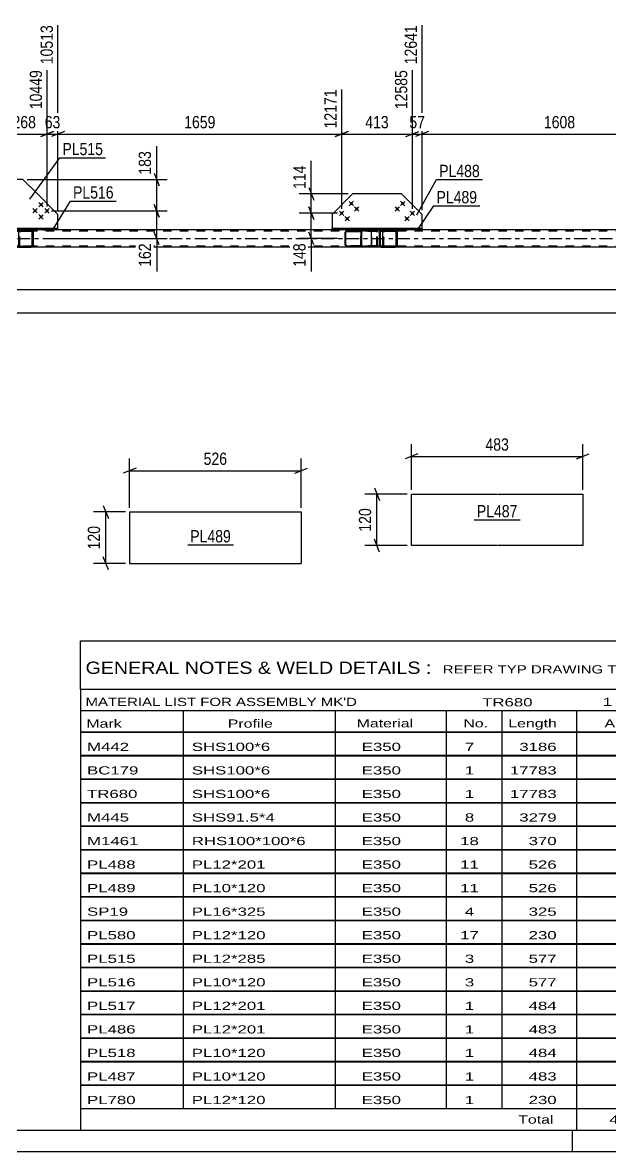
# Model space of a CAD drawing. Header units: millimetres. Extents: x 0 to 841, y 0 to 594.
# Drawn here: x 502.4 to 639.9, y 0 to 263.7 of the extents above; entities that cross this region are included whole.
import ezdxf

# ---------------------------------------------------------------- set-up
doc = ezdxf.new("R2010")
doc.units = ezdxf.units.MM
doc.linetypes.add('DXK_LINE_DOT2', pattern=[3.9198, 1.9599, -1.9599])
doc.linetypes.add('DXK_LINE_DOT3', pattern=[5.9187, 2.979, -0.9799, 0.9799, -0.9799])
doc.styles.add('Arial Narrow', font='ARIALN.TTF', dxfattribs={"height": 0.2})

# ---------------------------------------------------------------- blocks, each defined once
blk = doc.blocks.new('Unknown-570369486-1113')
at = {"color": 5, "linetype": 'Continuous'}
for p, q in [((5, 5), (836, 5)), ((631, 0), (631, 5)), ((0, 0), (841, 0))]:
    blk.add_line(p, q, dxfattribs=at)
blk = doc.blocks.new('Part-570369486-5871 - 5663')
at = {"color": 2, "linetype": 'Continuous'}
for p, q in [((574.79, 215.26), (574.79, 215.66)), ((574.79, 215.66), (595.84, 215.66)), ((574.79, 215.26), (574.79, 215.26)), ((584.26, 215.26), (574.79, 215.26)), ((595.84, 215.26), (589.58, 215.26)), ((595.84, 215.26), (595.84, 215.66)), ((595.84, 215.26), (595.84, 215.26))]:
    blk.add_line(p, q, dxfattribs=at)
at = {"color": 7, "linetype": 'DXK_LINE_DOT2'}
for p, q in [((574.79, 215.66), (574.79, 215.66)), ((574.79, 215.66), (595.84, 215.66)), ((574.79, 215.26), (595.84, 215.26)), ((589.58, 215.26), (584.26, 215.26)), ((595.84, 215.66), (595.84, 215.66))]:
    blk.add_line(p, q, dxfattribs=at)
blk = doc.blocks.new('Part-570369486-5799 - 5663')
at = {"color": 2, "linetype": 'Continuous'}
for p, q in [((579.57, 223.71), (574.79, 218.87)), ((591.06, 223.71), (579.57, 223.71)), ((595.84, 218.87), (591.06, 223.71)), ((574.79, 218.87), (574.79, 215.66)), ((595.84, 215.66), (595.84, 218.87))]:
    blk.add_line(p, q, dxfattribs=at)
at = {"color": 7, "linetype": 'DXK_LINE_DOT2'}
blk.add_line((574.79, 215.66), (595.84, 215.66), dxfattribs=at)
blk = doc.blocks.new('Bolt-570369486-5726 - 5663')
at = {"linetype": 'Continuous'}
for points in [[(591.58, 221.19, -1), (591.08, 221.7, -1)], [(590.3, 219.92, -1), (589.8, 220.43, -1)], [(593.83, 218.91, -1), (593.32, 219.42, -1)], [(592.55, 217.64, -1), (592.04, 218.16, -1)]]:
    blk.add_hatch(color=1, dxfattribs=at).paths.add_polyline_path(points)
at = {"color": 1, "linetype": 'Continuous'}
for p, q in [((590.82, 221.96), (591.84, 220.93)), ((591.84, 221.95), (590.82, 220.94)), ((589.54, 220.69), (590.55, 219.67)), ((590.56, 220.68), (589.54, 219.67)), ((593.07, 219.68), (594.08, 218.65)), ((594.09, 219.67), (593.07, 218.66)), ((592.81, 218.41), (591.78, 217.4)), ((591.79, 218.41), (592.8, 217.39))]:
    blk.add_line(p, q, dxfattribs=at)
blk = doc.blocks.new('Bolt-570369486-5857 - 5663')
at = {"linetype": 'Continuous'}
for points in [[(505.59, 219.5, -1), (505.08, 220.01, -1)], [(507.01, 220.9, -1), (506.51, 221.41, -1)], [(508.42, 219.48, -1), (507.91, 219.99, -1)], [(506.99, 218.07, -1), (506.49, 218.58, -1)]]:
    blk.add_hatch(color=1, dxfattribs=at).paths.add_polyline_path(points)
at = {"color": 1, "linetype": 'Continuous'}
for p, q in [((506.25, 221.67), (507.27, 220.64)), ((507.27, 221.66), (506.25, 220.65)), ((505.85, 220.26), (504.82, 219.25)), ((504.83, 220.26), (505.84, 219.24)), ((508.68, 220.24), (507.65, 219.23)), ((507.66, 220.25), (508.67, 219.22)), ((507.25, 218.83), (506.23, 217.82)), ((506.24, 218.84), (507.25, 217.82))]:
    blk.add_line(p, q, dxfattribs=at)
blk = doc.blocks.new('Part-570369486-5753 - 5663')
at = {"color": 2, "linetype": 'Continuous'}
for p, q in [((487.63, 215.26), (487.63, 215.66)), ((487.63, 215.66), (510.7, 215.66)), ((487.63, 215.26), (487.63, 215.26)), ((499.13, 215.26), (487.63, 215.26)), ((510.7, 215.26), (504.44, 215.26)), ((510.7, 215.26), (510.7, 215.66)), ((510.7, 215.26), (510.7, 215.26))]:
    blk.add_line(p, q, dxfattribs=at)
at = {"color": 7, "linetype": 'DXK_LINE_DOT2'}
for p, q in [((487.63, 215.66), (487.63, 215.66)), ((487.63, 215.66), (510.7, 215.66)), ((487.63, 215.26), (510.7, 215.26)), ((504.44, 215.26), (499.13, 215.26)), ((510.7, 215.66), (510.7, 215.66))]:
    blk.add_line(p, q, dxfattribs=at)
blk = doc.blocks.new('Part-570369486-5794 - 5663')
at = {"color": 2, "linetype": 'Continuous'}
for p, q in [((495.66, 227.06), (492.41, 225.71)), ((502.46, 227.06), (495.66, 227.06)), ((505.93, 223.71), (502.46, 227.06)), ((492.41, 225.71), (487.63, 220.86)), ((510.7, 218.87), (505.93, 223.71)), ((487.63, 220.86), (487.63, 215.66)), ((510.7, 215.66), (510.7, 218.87))]:
    blk.add_line(p, q, dxfattribs=at)
at = {"color": 7, "linetype": 'DXK_LINE_DOT2'}
blk.add_line((487.63, 215.66), (510.7, 215.66), dxfattribs=at)
blk = doc.blocks.new('Bolt-570369486-5811 - 5663')
at = {"linetype": 'Continuous'}
for points in [[(579.55, 221.7, -1), (579.05, 221.19, -1)], [(577.3, 219.42, -1), (576.8, 218.91, -1)], [(580.83, 220.43, -1), (580.33, 219.92, -1)], [(578.59, 218.16, -1), (578.08, 217.64, -1)]]:
    blk.add_hatch(color=1, dxfattribs=at).paths.add_polyline_path(points)
at = {"color": 1, "linetype": 'Continuous'}
for p, q in [((578.79, 220.93), (579.81, 221.96)), ((578.79, 221.95), (579.81, 220.94)), ((576.54, 219.67), (577.56, 218.66)), ((576.55, 218.65), (577.56, 219.68)), ((580.07, 219.67), (581.09, 220.69)), ((580.07, 220.68), (581.09, 219.67)), ((577.82, 218.41), (578.85, 217.4)), ((577.83, 217.39), (578.84, 218.41))]:
    blk.add_line(p, q, dxfattribs=at)
blk = doc.blocks.new('Part-570369486-5883 - 5663')
at = {"linetype": 'Continuous'}
h = blk.add_hatch(dxfattribs=at)
h.set_pattern_fill('', scale=0.7, style=0, pattern_type=0)
h.set_pattern_definition([(45, (504.9083, 214.9652), (-1.57154, 1.57154), [])])
h.paths.add_polyline_path([(504.95, 214.78), (504.91, 214.97), (504.8, 215.12), (504.64, 215.22), (504.44, 215.26), (501.26, 215.26), (501.07, 215.22), (500.9, 215.12), (500.8, 214.97), (500.76, 214.78), (500.76, 211.74), (500.8, 211.56), (500.9, 211.4), (501.07, 211.3), (501.26, 211.26), (504.44, 211.26), (504.64, 211.3), (504.8, 211.4), (504.91, 211.56), (504.95, 211.74)])
h.paths.add_polyline_path([(504.68, 211.65), (504.62, 211.57), (504.54, 211.52), (504.44, 211.5), (501.26, 211.5), (501.16, 211.52), (501.08, 211.57), (501.03, 211.65), (501.01, 211.74), (501.01, 214.78), (501.03, 214.87), (501.08, 214.95), (501.16, 215), (501.26, 215.02), (504.44, 215.02), (504.54, 215), (504.62, 214.95), (504.68, 214.87), (504.7, 214.78), (504.7, 211.74)])
at = {"color": 2, "linetype": 'Continuous'}
for p, q in [((498.86, 214.78), (498.88, 214.97)), ((498.86, 211.74), (498.86, 214.78)), ((498.88, 214.97), (498.94, 215.12)), ((498.94, 215.12), (499.02, 215.22)), ((499.02, 215.22), (499.13, 215.26)), ((501.26, 215.26), (499.13, 215.26)), ((500.8, 214.97), (500.76, 214.78)), ((500.76, 211.74), (500.76, 214.78)), ((501.01, 214.78), (501.03, 214.87)), ((501.01, 211.74), (501.01, 214.78)), ((501.03, 214.87), (501.08, 214.95)), ((501.26, 215.26), (501.07, 215.22)), ((501.08, 214.95), (501.16, 215)), ((501.16, 215), (501.26, 215.02)), ((501.26, 215.26), (504.44, 215.26)), ((501.26, 215.02), (504.44, 215.02)), ((501.4, 215), (501.3, 215.02)), ((501.48, 214.95), (501.4, 215)), ((501.54, 214.87), (501.48, 214.95)), ((501.55, 214.78), (501.54, 214.87)), ((501.55, 211.74), (501.55, 214.78)), ((504.64, 215.22), (504.44, 215.26)), ((504.44, 215.02), (504.54, 215)), ((504.54, 215), (504.62, 214.95)), ((504.62, 214.95), (504.68, 214.87)), ((504.68, 214.87), (504.7, 214.78)), ((504.7, 211.74), (504.7, 214.78)), ((504.95, 214.78), (504.91, 214.97)), ((504.95, 211.74), (504.95, 214.78)), ((498.88, 211.56), (498.86, 211.74)), ((498.94, 211.4), (498.88, 211.56)), ((499.02, 211.3), (498.94, 211.4)), ((499.13, 211.26), (499.02, 211.3)), ((501.26, 211.26), (499.13, 211.26)), ((500.76, 211.74), (500.8, 211.56)), ((501.03, 211.65), (501.01, 211.74)), ((501.08, 211.57), (501.03, 211.65)), ((501.07, 211.3), (501.26, 211.26)), ((501.16, 211.52), (501.08, 211.57)), ((501.26, 211.5), (501.16, 211.52)), ((501.26, 211.5), (504.44, 211.5)), ((501.26, 211.26), (504.44, 211.26)), ((501.3, 211.5), (501.4, 211.52)), ((501.4, 211.52), (501.48, 211.57)), ((501.48, 211.57), (501.54, 211.65)), ((501.54, 211.65), (501.55, 211.74)), ((504.54, 211.52), (504.44, 211.5)), ((504.44, 211.26), (504.64, 211.3)), ((504.62, 211.57), (504.54, 211.52)), ((504.68, 211.65), (504.62, 211.57)), ((504.7, 211.74), (504.68, 211.65)), ((504.91, 211.56), (504.95, 211.74))]:
    blk.add_line(p, q, dxfattribs=at)
at = {"color": 7, "linetype": 'DXK_LINE_DOT2'}
for p, q in [((499, 214.87), (498.99, 214.78)), ((498.99, 211.74), (498.99, 214.78)), ((499.03, 214.95), (499, 214.87)), ((499.08, 215), (499.03, 214.95)), ((499.13, 215.02), (499.08, 215)), ((504.44, 215.02), (499.13, 215.02)), ((500.31, 215.02), (500.31, 215.26)), ((504.44, 215.26), (501.26, 215.26)), ((501.3, 215.26), (501.5, 215.22)), ((501.77, 214.97), (501.81, 214.78)), ((501.81, 211.74), (501.81, 214.78)), ((498.99, 211.74), (499, 211.65)), ((499, 211.65), (499.03, 211.57)), ((499.03, 211.57), (499.08, 211.52)), ((499.08, 211.52), (499.13, 211.5)), ((504.44, 211.5), (499.13, 211.5)), ((500.31, 211.26), (500.31, 211.5)), ((504.44, 211.26), (501.26, 211.26)), ((501.5, 211.3), (501.3, 211.26)), ((501.81, 211.74), (501.77, 211.56))]:
    blk.add_line(p, q, dxfattribs=at)
at = {"color": 2, "linetype": 'Continuous'}
for centre, start, end in [((501.24, 214.77), 111.1942, 156.1507), ((504.46, 214.77), 23.8493, 68.8058), ((501.24, 211.76), 203.8493, 248.8058), ((504.46, 211.76), 291.1942, 336.1507)]:
    blk.add_arc(centre, 0.492, start, end, dxfattribs=at)
at = {"color": 7, "linetype": 'DXK_LINE_DOT2'}
for centre, start, end in [((501.32, 214.77), 23.8493, 68.8058), ((501.32, 211.76), 291.1942, 336.1507)]:
    blk.add_arc(centre, 0.492, start, end, dxfattribs=at)
blk = doc.blocks.new('Part-570369486-5884 - 5663')
at = {"linetype": 'Continuous'}
h = blk.add_hatch(dxfattribs=at)
h.set_pattern_fill('', scale=0.7, style=0, pattern_type=0)
h.set_pattern_definition([(45, (581.7482, 214.894), (-1.5715, 1.5715), [])])
h.paths.add_polyline_path([(581.77, 214.77), (581.75, 214.89), (581.67, 215), (581.56, 215.07), (581.43, 215.09), (578.22, 215.09), (578.09, 215.07), (577.98, 215), (577.91, 214.89), (577.88, 214.77), (577.88, 211.75), (577.91, 211.63), (577.98, 211.53), (578.09, 211.46), (578.22, 211.43), (581.43, 211.43), (581.56, 211.46), (581.67, 211.53), (581.75, 211.63), (581.77, 211.75)])
h.paths.add_polyline_path([(581.59, 211.69), (581.55, 211.64), (581.5, 211.6), (581.43, 211.59), (578.22, 211.59), (578.15, 211.6), (578.1, 211.64), (578.06, 211.69), (578.05, 211.75), (578.05, 214.77), (578.06, 214.83), (578.1, 214.88), (578.15, 214.92), (578.22, 214.93), (581.43, 214.93), (581.5, 214.92), (581.55, 214.88), (581.59, 214.83), (581.6, 214.77), (581.6, 211.75)])
at = {"color": 2, "linetype": 'Continuous'}
for p, q in [((577.91, 214.89), (577.88, 214.77)), ((577.88, 211.75), (577.88, 214.77)), ((578.05, 214.77), (578.06, 214.83)), ((578.05, 211.75), (578.05, 214.77)), ((578.06, 214.83), (578.1, 214.88)), ((578.22, 215.09), (578.09, 215.07)), ((578.1, 214.88), (578.15, 214.92)), ((578.15, 214.92), (578.22, 214.93)), ((578.22, 215.09), (581.43, 215.09)), ((578.22, 214.93), (581.43, 214.93)), ((584.06, 215.09), (581.43, 215.09)), ((581.56, 215.07), (581.43, 215.09)), ((581.43, 214.93), (581.5, 214.92)), ((581.5, 214.92), (581.55, 214.88)), ((581.55, 214.88), (581.59, 214.83)), ((581.59, 214.83), (581.6, 214.77)), ((581.6, 211.75), (581.6, 214.77)), ((581.77, 214.77), (581.75, 214.89)), ((581.77, 211.75), (581.77, 214.77)), ((577.88, 211.75), (577.91, 211.63)), ((578.06, 211.69), (578.05, 211.75)), ((578.1, 211.64), (578.06, 211.69)), ((578.09, 211.46), (578.22, 211.43)), ((578.15, 211.6), (578.1, 211.64)), ((578.22, 211.59), (578.15, 211.6)), ((578.22, 211.59), (581.43, 211.59)), ((578.22, 211.43), (581.43, 211.43)), ((581.5, 211.6), (581.43, 211.59)), ((581.43, 211.43), (581.56, 211.46)), ((584.06, 211.43), (581.43, 211.43)), ((581.55, 211.64), (581.5, 211.6)), ((581.59, 211.69), (581.55, 211.64)), ((581.6, 211.75), (581.59, 211.69)), ((581.75, 211.63), (581.77, 211.75))]:
    blk.add_line(p, q, dxfattribs=at)
at = {"color": 7, "linetype": 'DXK_LINE_DOT2'}
for p, q in [((581.43, 215.09), (578.22, 215.09)), ((585.1, 214.93), (578.22, 214.93)), ((581.55, 214.77), (581.57, 214.89)), ((581.55, 211.75), (581.55, 214.77)), ((581.73, 214.83), (581.72, 214.77)), ((581.72, 211.75), (581.72, 214.77)), ((581.77, 214.88), (581.73, 214.83)), ((581.76, 215.07), (581.89, 215.09)), ((581.77, 214.88), (581.78, 214.89)), ((581.78, 214.89), (581.82, 214.92)), ((581.82, 214.92), (581.89, 214.93)), ((585.1, 215.09), (584.06, 215.09)), ((585.1, 215.09), (585.23, 215.07)), ((585.17, 214.92), (585.1, 214.93)), ((585.22, 214.88), (585.17, 214.92)), ((585.26, 214.83), (585.22, 214.88)), ((585.27, 214.77), (585.26, 214.83)), ((585.27, 211.75), (585.27, 214.77)), ((585.42, 214.89), (585.44, 214.77)), ((585.44, 211.75), (585.44, 214.77)), ((585.1, 211.59), (578.22, 211.59)), ((581.43, 211.43), (578.22, 211.43)), ((581.57, 211.63), (581.55, 211.75)), ((581.72, 211.75), (581.73, 211.69)), ((581.73, 211.69), (581.77, 211.64)), ((581.89, 211.43), (581.76, 211.46)), ((581.77, 211.64), (581.82, 211.6)), ((581.82, 211.6), (581.89, 211.59)), ((585.1, 211.43), (584.06, 211.43)), ((585.1, 211.59), (585.17, 211.6)), ((585.23, 211.46), (585.1, 211.43)), ((585.17, 211.6), (585.22, 211.64)), ((585.22, 211.64), (585.26, 211.69)), ((585.26, 211.69), (585.27, 211.75)), ((585.44, 211.75), (585.42, 211.63))]:
    blk.add_line(p, q, dxfattribs=at)
at = {"color": 2, "linetype": 'Continuous'}
for centre, start, end in [((578.21, 214.76), 110.7583, 155.68), ((581.45, 214.76), 24.32, 69.2417), ((578.21, 211.77), 204.32, 249.2417), ((581.45, 211.77), 290.7583, 335.68)]:
    blk.add_arc(centre, 0.331, start, end, dxfattribs=at)
at = {"color": 7, "linetype": 'DXK_LINE_DOT2'}
for centre, start, end in [((581.87, 214.76), 110.7583, 155.68), ((585.11, 214.76), 24.32, 69.2417), ((581.87, 211.77), 204.32, 249.2417), ((585.11, 211.77), 290.7583, 335.68)]:
    blk.add_arc(centre, 0.331, start, end, dxfattribs=at)
blk = doc.blocks.new('Part-570369486-5885 - 5663')
at = {"linetype": 'Continuous'}
h = blk.add_hatch(dxfattribs=at)
h.set_pattern_fill('', scale=0.7, style=0, pattern_type=0)
h.set_pattern_definition([(45, (590.0425, 214.9652), (-1.57154, 1.57154), [])])
h.paths.add_polyline_path([(590.08, 214.78), (590.04, 214.97), (589.93, 215.12), (589.77, 215.22), (589.58, 215.26), (586.39, 215.26), (586.2, 215.22), (586.04, 215.12), (585.93, 214.97), (585.89, 214.78), (585.89, 211.74), (585.93, 211.56), (586.04, 211.4), (586.2, 211.3), (586.39, 211.26), (589.58, 211.26), (589.77, 211.3), (589.93, 211.4), (590.04, 211.56), (590.08, 211.74)])
h.paths.add_polyline_path([(589.81, 211.65), (589.76, 211.57), (589.67, 211.52), (589.58, 211.5), (586.39, 211.5), (586.3, 211.52), (586.22, 211.57), (586.16, 211.65), (586.14, 211.74), (586.14, 214.78), (586.16, 214.87), (586.22, 214.95), (586.3, 215), (586.39, 215.02), (589.58, 215.02), (589.67, 215), (589.76, 214.95), (589.81, 214.87), (589.83, 214.78), (589.83, 211.74)])
at = {"color": 2, "linetype": 'Continuous'}
for p, q in [((583.99, 214.78), (584.01, 214.97)), ((583.99, 211.74), (583.99, 214.78)), ((584.01, 214.97), (584.07, 215.12)), ((584.07, 215.12), (584.16, 215.22)), ((584.16, 215.22), (584.26, 215.26)), ((586.39, 215.26), (584.26, 215.26)), ((585.93, 214.97), (585.89, 214.78)), ((585.89, 211.74), (585.89, 214.78)), ((586.14, 214.78), (586.16, 214.87)), ((586.14, 211.74), (586.14, 214.78)), ((586.16, 214.87), (586.22, 214.95)), ((586.39, 215.26), (586.2, 215.22)), ((586.22, 214.95), (586.3, 215)), ((586.3, 215), (586.39, 215.02)), ((586.39, 215.26), (589.58, 215.26)), ((586.39, 215.02), (589.58, 215.02)), ((586.53, 215), (586.44, 215.02)), ((586.62, 214.95), (586.53, 215)), ((586.67, 214.87), (586.62, 214.95)), ((586.69, 214.78), (586.67, 214.87)), ((586.69, 211.74), (586.69, 214.78)), ((589.77, 215.22), (589.58, 215.26)), ((589.58, 215.02), (589.67, 215)), ((589.67, 215), (589.76, 214.95)), ((589.76, 214.95), (589.81, 214.87)), ((589.81, 214.87), (589.83, 214.78)), ((589.83, 211.74), (589.83, 214.78)), ((590.08, 214.78), (590.04, 214.97)), ((590.08, 211.74), (590.08, 214.78)), ((584.01, 211.56), (583.99, 211.74)), ((584.07, 211.4), (584.01, 211.56)), ((584.16, 211.3), (584.07, 211.4)), ((584.26, 211.26), (584.16, 211.3)), ((586.39, 211.26), (584.26, 211.26)), ((585.89, 211.74), (585.93, 211.56)), ((586.16, 211.65), (586.14, 211.74)), ((586.22, 211.57), (586.16, 211.65)), ((586.2, 211.3), (586.39, 211.26)), ((586.3, 211.52), (586.22, 211.57)), ((586.39, 211.5), (586.3, 211.52)), ((586.39, 211.5), (589.58, 211.5)), ((586.39, 211.26), (589.58, 211.26)), ((586.44, 211.5), (586.53, 211.52)), ((586.53, 211.52), (586.62, 211.57)), ((586.62, 211.57), (586.67, 211.65)), ((586.67, 211.65), (586.69, 211.74)), ((589.67, 211.52), (589.58, 211.5)), ((589.58, 211.26), (589.77, 211.3)), ((589.76, 211.57), (589.67, 211.52)), ((589.81, 211.65), (589.76, 211.57)), ((589.83, 211.74), (589.81, 211.65)), ((590.04, 211.56), (590.08, 211.74))]:
    blk.add_line(p, q, dxfattribs=at)
at = {"color": 7, "linetype": 'DXK_LINE_DOT2'}
for p, q in [((584.14, 214.87), (584.13, 214.78)), ((584.13, 211.74), (584.13, 214.78)), ((584.17, 214.95), (584.14, 214.87)), ((584.21, 215), (584.17, 214.95)), ((584.26, 215.02), (584.21, 215)), ((589.58, 215.02), (584.26, 215.02)), ((585.44, 215.02), (585.44, 215.26)), ((589.58, 215.26), (586.39, 215.26)), ((586.44, 215.26), (586.63, 215.22)), ((586.9, 214.97), (586.94, 214.78)), ((586.94, 211.74), (586.94, 214.78)), ((584.13, 211.74), (584.14, 211.65)), ((584.14, 211.65), (584.17, 211.57)), ((584.17, 211.57), (584.21, 211.52)), ((584.21, 211.52), (584.26, 211.5)), ((589.58, 211.5), (584.26, 211.5)), ((585.44, 211.26), (585.44, 211.5)), ((589.58, 211.26), (586.39, 211.26)), ((586.63, 211.3), (586.44, 211.26)), ((586.94, 211.74), (586.9, 211.56))]:
    blk.add_line(p, q, dxfattribs=at)
at = {"color": 2, "linetype": 'Continuous'}
for centre, start, end in [((586.38, 214.77), 111.1942, 156.1507), ((589.59, 214.77), 23.8493, 68.8058), ((586.38, 211.76), 203.8493, 248.8058), ((589.59, 211.76), 291.1942, 336.1507)]:
    blk.add_arc(centre, 0.492, start, end, dxfattribs=at)
at = {"color": 7, "linetype": 'DXK_LINE_DOT2'}
for centre, start, end in [((586.45, 214.77), 23.8493, 68.8058), ((586.45, 211.76), 291.1942, 336.1507)]:
    blk.add_arc(centre, 0.492, start, end, dxfattribs=at)
blk = doc.blocks.new('Part-570369486-5893 - 5663')
at = {"color": 7, "linetype": 'DXK_LINE_DOT2'}
for p, q in [((772.44, 215.02), (104.69, 215.02)), ((510.7, 215.26), (487.63, 215.26)), ((595.84, 215.26), (574.79, 215.26)), ((772.44, 211.5), (104.69, 211.5)), ((504.44, 211.26), (499.13, 211.26)), ((589.58, 211.26), (584.26, 211.26))]:
    blk.add_line(p, q, dxfattribs=at)
at = {"color": 2, "linetype": 'Continuous'}
for p, q in [((574.79, 215.26), (510.7, 215.26)), ((657.9, 215.26), (595.84, 215.26)), ((584.26, 211.26), (504.44, 211.26)), ((669.4, 211.26), (589.58, 211.26))]:
    blk.add_line(p, q, dxfattribs=at)
at = {"color": 7, "linetype": 'DXK_LINE_DOT3'}
blk.add_line((104.69, 213.26), (772.44, 213.26), dxfattribs=at)
blk = doc.blocks.new('Part-570369486-27997 - 27996')
at = {"color": 2, "linetype": 'Continuous'}
for p, q in [((593.36, 141.53), (593.36, 153.53)), ((593.36, 153.53), (613.36, 153.53)), ((613.46, 153.53), (633.46, 153.53)), ((633.46, 153.53), (633.46, 141.53)), ((613.36, 141.53), (593.36, 141.53)), ((633.46, 141.53), (613.46, 141.53))]:
    blk.add_line(p, q, dxfattribs=at)
blk = doc.blocks.new('Part-570369486-28005 - 28004')
at = {"color": 2, "linetype": 'Continuous'}
for p, q in [((527.46, 149.38), (527.46, 137.38)), ((527.46, 149.38), (547.46, 149.38)), ((547.56, 149.38), (567.56, 149.38)), ((567.56, 149.38), (567.56, 137.38)), ((527.46, 137.38), (547.46, 137.38)), ((547.56, 137.38), (567.56, 137.38))]:
    blk.add_line(p, q, dxfattribs=at)
blk = doc.blocks.new('StraightDimension-570369486-5950 - 5663')
at = {"color": 7, "linetype": 'Continuous'}
blk.add_line((96.07, 201.32), (781.06, 201.32), dxfattribs=at)
blk = doc.blocks.new('StraightDimension-570369486-6191 - 5663')
at = {"color": 7, "linetype": 'Continuous'}
blk.add_line((95.43, 195.91), (781.7, 195.91), dxfattribs=at)
blk = doc.blocks.new('StraightDimension-570369486-13797 - 5663')
at = {"color": 7, "linetype": 'Continuous'}
for p, q in [((595.84, 219.87), (595.84, 263.11)), ((660.16, 222.16), (660.16, 248.11)), ((597.34, 238.27), (594.34, 237.07)), ((595.84, 237.67), (660.16, 237.67)), ((658.66, 237.07), (661.66, 238.27))]:
    blk.add_line(p, q, dxfattribs=at)
at = {"color": 0, "linetype": 'Continuous'}
blk.add_wipeout([(659.56, 248.71), (655.36, 248.71), (655.36, 238.37), (659.56, 238.37)], dxfattribs=at)
at = {"color": 0}
blk.add_wipeout([(632.26, 238.42), (632.26, 242.62), (623.74, 242.62), (623.74, 238.42)], dxfattribs=at)
at = {"color": 3, "linetype": 'Continuous', "style": 'Arial Narrow'}
blk.add_text('14249', height=2.863, rotation=90.0002, dxfattribs=at).set_placement((658.96, 238.97))
at = {"color": 3, "style": 'Arial Narrow'}
blk.add_text('1608', height=2.863, dxfattribs=at).set_placement((624.34, 239.02))
blk = doc.blocks.new('StraightDimension-570369486-13798 - 5663')
at = {"color": 7, "linetype": 'Continuous'}
for p, q in [((595.84, 219.87), (595.84, 263.11)), ((593.58, 220.17), (593.58, 252.61)), ((592.08, 237.07), (595.08, 238.27)), ((593.58, 237.67), (595.84, 237.67)), ((597.34, 238.27), (594.34, 237.07))]:
    blk.add_line(p, q, dxfattribs=at)
at = {"color": 0, "linetype": 'Continuous'}
blk.add_wipeout([(595.24, 263.71), (591.04, 263.71), (591.04, 253.37), (595.24, 253.37)], dxfattribs=at)
at = {"color": 0}
blk.add_wipeout([(597.14, 238.42), (597.14, 242.62), (592.28, 242.62), (592.28, 238.42)], dxfattribs=at)
at = {"color": 3, "linetype": 'Continuous', "style": 'Arial Narrow'}
blk.add_text('12641', height=2.863, rotation=90.0002, dxfattribs=at).set_placement((594.64, 253.97))
at = {"color": 3, "style": 'Arial Narrow'}
blk.add_text('57', height=2.863, dxfattribs=at).set_placement((592.88, 239.02))
blk = doc.blocks.new('StraightDimension-570369486-13799 - 5663')
at = {"color": 7, "linetype": 'Continuous'}
for p, q in [((593.58, 220.17), (593.58, 252.61)), ((577.05, 220.17), (577.05, 248.11)), ((578.55, 238.27), (575.55, 237.07)), ((577.05, 237.67), (593.58, 237.67)), ((592.08, 237.07), (595.08, 238.27))]:
    blk.add_line(p, q, dxfattribs=at)
at = {"color": 0}
blk.add_wipeout([(588.66, 238.42), (588.66, 242.62), (581.97, 242.62), (581.97, 238.42)], dxfattribs=at)
at = {"color": 0, "linetype": 'Continuous'}
blk.add_wipeout([(592.98, 253.21), (588.78, 253.21), (588.78, 242.87), (592.98, 242.87)], dxfattribs=at)
at = {"color": 3, "linetype": 'Continuous', "style": 'Arial Narrow'}
blk.add_text('12585', height=2.863, rotation=90.0002, dxfattribs=at).set_placement((592.38, 243.47))
at = {"color": 3, "style": 'Arial Narrow'}
blk.add_text('413', height=2.863, dxfattribs=at).set_placement((582.57, 239.02))
blk = doc.blocks.new('StraightDimension-570369486-13800 - 5663')
at = {"color": 7, "linetype": 'Continuous'}
for p, q in [((510.7, 219.87), (510.7, 263.11)), ((577.05, 220.17), (577.05, 248.11)), ((512.2, 238.27), (509.2, 237.07)), ((510.7, 237.67), (577.05, 237.67)), ((575.55, 237.07), (578.55, 238.27))]:
    blk.add_line(p, q, dxfattribs=at)
at = {"color": 0, "linetype": 'Continuous'}
blk.add_wipeout([(576.45, 248.71), (572.25, 248.71), (572.25, 238.37), (576.45, 238.37)], dxfattribs=at)
at = {"color": 0}
blk.add_wipeout([(548.13, 238.42), (548.13, 242.62), (539.62, 242.62), (539.62, 238.42)], dxfattribs=at)
at = {"color": 3, "linetype": 'Continuous', "style": 'Arial Narrow'}
blk.add_text('12171', height=2.863, rotation=90.0002, dxfattribs=at).set_placement((575.85, 238.97))
at = {"color": 3, "style": 'Arial Narrow'}
blk.add_text('1659', height=2.863, dxfattribs=at).set_placement((540.22, 239.02))
blk = doc.blocks.new('StraightDimension-570369486-13801 - 5663')
at = {"color": 7, "linetype": 'Continuous'}
for p, q in [((510.7, 219.87), (510.7, 263.11)), ((508.16, 220.73), (508.16, 252.61)), ((506.66, 237.07), (509.66, 238.27)), ((508.16, 237.67), (510.7, 237.67)), ((512.2, 238.27), (509.2, 237.07))]:
    blk.add_line(p, q, dxfattribs=at)
at = {"color": 0, "linetype": 'Continuous'}
blk.add_wipeout([(510.1, 263.71), (505.9, 263.71), (505.9, 253.37), (510.1, 253.37)], dxfattribs=at)
at = {"color": 0}
blk.add_wipeout([(511.86, 238.42), (511.86, 242.62), (507.01, 242.62), (507.01, 238.42)], dxfattribs=at)
at = {"color": 3, "linetype": 'Continuous', "style": 'Arial Narrow'}
blk.add_text('10513', height=2.863, rotation=90.0002, dxfattribs=at).set_placement((509.5, 253.97))
at = {"color": 3, "style": 'Arial Narrow'}
blk.add_text('63', height=2.863, dxfattribs=at).set_placement((507.61, 239.02))
blk = doc.blocks.new('StraightDimension-570369486-13802 - 5663')
at = {"color": 7, "linetype": 'Continuous'}
for p, q in [((497.46, 226.66), (497.46, 252.61)), ((508.16, 220.73), (508.16, 252.61)), ((495.96, 237.07), (498.96, 238.27)), ((497.46, 237.67), (508.16, 237.67)), ((509.66, 238.27), (506.66, 237.07))]:
    blk.add_line(p, q, dxfattribs=at)
at = {"color": 0}
blk.add_wipeout([(506.15, 238.42), (506.15, 242.62), (499.47, 242.62), (499.47, 238.42)], dxfattribs=at)
at = {"color": 0, "linetype": 'Continuous'}
blk.add_wipeout([(507.56, 253.21), (503.36, 253.21), (503.36, 242.87), (507.56, 242.87)], dxfattribs=at)
at = {"color": 3, "linetype": 'Continuous', "style": 'Arial Narrow'}
blk.add_text('10449', height=2.863, rotation=90.0002, dxfattribs=at).set_placement((506.96, 243.47))
at = {"color": 3, "style": 'Arial Narrow'}
blk.add_text('268', height=2.863, dxfattribs=at).set_placement((500.07, 239.02))
blk = doc.blocks.new('StraightDimension-570369486-27624 - 5663')
at = {"color": 7, "linetype": 'Continuous'}
for p, q in [((503.46, 227.06), (536.2, 227.06)), ((533.2, 228.56), (534.4, 225.56)), ((533.8, 219.73), (533.8, 227.06)), ((509.16, 219.73), (536.2, 219.73)), ((534.4, 218.23), (533.2, 221.23))]:
    blk.add_line(p, q, dxfattribs=at)
at = {"color": 0}
blk.add_wipeout([(533.05, 234.27), (528.85, 234.27), (528.85, 227.59), (533.05, 227.59)], dxfattribs=at)
at = {"color": 7, "linetype": 'Continuous'}
blk.add_line((533.8, 227.06), (533.8, 234.8), dxfattribs=at)
blk.add_line((533.8, 227.06), (533.8, 234.8), dxfattribs=at)
at = {"color": 3, "style": 'Arial Narrow'}
blk.add_text('183', height=2.863, rotation=90.0002, dxfattribs=at).set_placement((532.45, 228.19))
blk = doc.blocks.new('StraightDimension-570369486-27625 - 5663')
at = {"color": 7, "linetype": 'Continuous'}
for p, q in [((509.16, 219.73), (536.2, 219.73)), ((533.2, 221.23), (534.4, 218.23)), ((533.8, 213.26), (533.8, 219.73)), ((534.4, 211.76), (533.2, 214.76)), ((509.16, 213.26), (536.2, 213.26))]:
    blk.add_line(p, q, dxfattribs=at)
at = {"color": 0}
blk.add_wipeout([(533.05, 212.74), (528.85, 212.74), (528.85, 206.05), (533.05, 206.05)], dxfattribs=at)
at = {"color": 7, "linetype": 'Continuous'}
blk.add_line((533.8, 213.26), (533.8, 205.53), dxfattribs=at)
blk.add_line((533.8, 213.26), (533.8, 205.53), dxfattribs=at)
at = {"color": 3, "style": 'Arial Narrow'}
blk.add_text('162', height=2.863, rotation=90.0002, dxfattribs=at).set_placement((532.45, 206.65))
blk = doc.blocks.new('StraightDimension-570369486-27656 - 5663')
at = {"color": 7, "linetype": 'Continuous'}
for p, q in [((569.34, 225.21), (570.54, 222.21)), ((578.57, 223.71), (567.09, 223.71)), ((569.94, 219.17), (569.94, 223.71)), ((576.05, 219.17), (567.09, 219.17)), ((570.54, 217.67), (569.34, 220.67))]:
    blk.add_line(p, q, dxfattribs=at)
at = {"color": 0}
blk.add_wipeout([(569.19, 230.92), (564.99, 230.92), (564.99, 224.23), (569.19, 224.23)], dxfattribs=at)
at = {"color": 7, "linetype": 'Continuous'}
blk.add_line((569.94, 223.71), (569.94, 231.44), dxfattribs=at)
blk.add_line((569.94, 223.71), (569.94, 231.44), dxfattribs=at)
at = {"color": 3, "style": 'Arial Narrow'}
blk.add_text('114', height=2.863, rotation=90.0002, dxfattribs=at).set_placement((568.59, 224.83))
blk = doc.blocks.new('StraightDimension-570369486-27657 - 5663')
at = {"color": 7, "linetype": 'Continuous'}
for p, q in [((576.05, 219.17), (567.09, 219.17)), ((569.34, 220.67), (570.54, 217.67)), ((569.94, 213.26), (569.94, 219.17)), ((570.54, 211.76), (569.34, 214.76)), ((576.05, 213.26), (567.09, 213.26))]:
    blk.add_line(p, q, dxfattribs=at)
at = {"color": 0}
blk.add_wipeout([(569.19, 212.74), (564.99, 212.74), (564.99, 206.05), (569.19, 206.05)], dxfattribs=at)
at = {"color": 7, "linetype": 'Continuous'}
blk.add_line((569.94, 213.26), (569.94, 205.53), dxfattribs=at)
blk.add_line((569.94, 213.26), (569.94, 205.53), dxfattribs=at)
at = {"color": 3, "style": 'Arial Narrow'}
blk.add_text('148', height=2.863, rotation=90.0002, dxfattribs=at).set_placement((568.59, 206.65))
blk = doc.blocks.new('StraightDimension-570369486-28323 - 27996')
at = {"color": 7, "linetype": 'Continuous'}
for p, q in [((592.36, 153.53), (582.44, 153.53)), ((584.69, 155.03), (585.89, 152.03)), ((585.29, 141.53), (585.29, 153.53)), ((585.89, 140.03), (584.69, 143.03)), ((592.36, 141.53), (582.44, 141.53))]:
    blk.add_line(p, q, dxfattribs=at)
at = {"color": 0}
blk.add_wipeout([(584.54, 150.87), (580.34, 150.87), (580.34, 144.18), (584.54, 144.18)], dxfattribs=at)
at = {"color": 3, "style": 'Arial Narrow'}
blk.add_text('120', height=2.863, rotation=90.0002, dxfattribs=at).set_placement((583.94, 144.78))
blk = doc.blocks.new('StraightDimension-570369486-28327 - 27996')
at = {"color": 7, "linetype": 'Continuous'}
for p, q in [((593.36, 154.53), (593.36, 165.21)), ((633.46, 154.53), (633.46, 165.21)), ((594.86, 162.96), (591.86, 161.76)), ((593.36, 162.36), (633.46, 162.36)), ((631.96, 161.76), (634.96, 162.96))]:
    blk.add_line(p, q, dxfattribs=at)
at = {"color": 0}
blk.add_wipeout([(616.75, 163.11), (616.75, 167.31), (610.07, 167.31), (610.07, 163.11)], dxfattribs=at)
at = {"color": 3, "style": 'Arial Narrow'}
blk.add_text('483', height=2.863, dxfattribs=at).set_placement((610.67, 163.71))
blk = doc.blocks.new('StraightDimension-570369486-28331 - 28004')
at = {"color": 7, "linetype": 'Continuous'}
for p, q in [((521.29, 150.88), (522.49, 147.88)), ((526.46, 149.38), (519.04, 149.38)), ((521.89, 137.38), (521.89, 149.38)), ((526.46, 137.38), (519.04, 137.38)), ((522.49, 135.88), (521.29, 138.88))]:
    blk.add_line(p, q, dxfattribs=at)
at = {"color": 0}
blk.add_wipeout([(521.14, 146.72), (516.94, 146.72), (516.94, 140.04), (521.14, 140.04)], dxfattribs=at)
at = {"color": 3, "style": 'Arial Narrow'}
blk.add_text('120', height=2.863, rotation=90.0002, dxfattribs=at).set_placement((520.54, 140.64))
blk = doc.blocks.new('StraightDimension-570369486-28335 - 28004')
at = {"color": 7, "linetype": 'Continuous'}
for p, q in [((527.46, 150.38), (527.46, 161.88)), ((567.56, 150.38), (567.56, 161.88)), ((528.96, 159.63), (525.96, 158.43)), ((527.46, 159.03), (567.56, 159.03)), ((566.06, 158.43), (569.06, 159.63))]:
    blk.add_line(p, q, dxfattribs=at)
at = {"color": 0}
blk.add_wipeout([(550.85, 159.78), (550.85, 163.98), (544.16, 163.98), (544.16, 159.78)], dxfattribs=at)
at = {"color": 3, "style": 'Arial Narrow'}
blk.add_text('526', height=2.863, dxfattribs=at).set_placement((544.76, 160.38))
blk = doc.blocks.new('Unknown-570369486-33870')
at = {"color": 7, "linetype": 'Continuous'}
for p, q in [((516, 119.25), (676, 119.25)), ((516, 108), (516, 119.25)), ((676, 119.25), (676, 108)), ((516, 108), (676, 108)), ((516, 108), (516, 103)), ((676, 108), (676, 103)), ((516, 103), (676, 103)), ((516, 103), (516, 98)), ((540, 103), (540, 98)), ((575.5, 103), (575.5, 98)), ((601.5, 103), (601.5, 98)), ((614.5, 103), (614.5, 98)), ((632, 103), (632, 98)), ((654, 103), (654, 98)), ((676, 103), (676, 98)), ((516, 98), (676, 98)), ((516, 97.95), (516, 92.55)), ((516, 97.95), (676, 97.95)), ((540, 98), (540, 92.5)), ((575.5, 98), (575.5, 92.5)), ((601.5, 98), (601.5, 92.5)), ((614.5, 98), (614.5, 92.5)), ((632, 98), (632, 92.5)), ((654, 98), (654, 92.5)), ((676, 97.95), (676, 92.55)), ((516, 92.55), (676, 92.55)), ((516, 92.45), (516, 87.05)), ((516, 92.45), (676, 92.45)), ((540, 92.5), (540, 87)), ((575.5, 92.5), (575.5, 87)), ((601.5, 92.5), (601.5, 87)), ((614.5, 92.5), (614.5, 87)), ((632, 92.5), (632, 87)), ((654, 92.5), (654, 87)), ((676, 92.45), (676, 87.05)), ((516, 87.05), (676, 87.05)), ((516, 86.95), (516, 81.55)), ((516, 86.95), (676, 86.95)), ((540, 87), (540, 81.5)), ((575.5, 87), (575.5, 81.5)), ((601.5, 87), (601.5, 81.5)), ((614.5, 87), (614.5, 81.5)), ((632, 87), (632, 81.5)), ((654, 87), (654, 81.5)), ((676, 86.95), (676, 81.55)), ((516, 81.55), (676, 81.55)), ((516, 81.45), (516, 76.05)), ((516, 81.45), (676, 81.45)), ((540, 81.5), (540, 76)), ((575.5, 81.5), (575.5, 76)), ((601.5, 81.5), (601.5, 76)), ((614.5, 81.5), (614.5, 76)), ((632, 81.5), (632, 76)), ((654, 81.5), (654, 76)), ((676, 81.45), (676, 76.05)), ((516, 76.05), (676, 76.05)), ((516, 75.95), (516, 70.55)), ((516, 75.95), (676, 75.95)), ((540, 76), (540, 70.5)), ((575.5, 76), (575.5, 70.5)), ((601.5, 76), (601.5, 70.5)), ((614.5, 76), (614.5, 70.5)), ((632, 76), (632, 70.5)), ((654, 76), (654, 70.5)), ((676, 75.95), (676, 70.55)), ((516, 70.55), (676, 70.55)), ((516, 70.45), (516, 65.05)), ((516, 70.45), (676, 70.45)), ((540, 70.5), (540, 65)), ((575.5, 70.5), (575.5, 65)), ((601.5, 70.5), (601.5, 65)), ((614.5, 70.5), (614.5, 65)), ((632, 70.5), (632, 65)), ((654, 70.5), (654, 65)), ((676, 70.45), (676, 65.05)), ((516, 65.05), (676, 65.05)), ((516, 64.95), (516, 59.55)), ((516, 64.95), (676, 64.95)), ((540, 65), (540, 59.5)), ((575.5, 65), (575.5, 59.5)), ((601.5, 65), (601.5, 59.5)), ((614.5, 65), (614.5, 59.5)), ((632, 65), (632, 59.5)), ((654, 65), (654, 59.5)), ((676, 64.95), (676, 59.55)), ((516, 59.55), (676, 59.55)), ((516, 59.45), (516, 54.05)), ((516, 59.45), (676, 59.45)), ((540, 59.5), (540, 54)), ((575.5, 59.5), (575.5, 54)), ((601.5, 59.5), (601.5, 54)), ((614.5, 59.5), (614.5, 54)), ((632, 59.5), (632, 54)), ((654, 59.5), (654, 54)), ((676, 59.45), (676, 54.05)), ((516, 54.05), (676, 54.05)), ((516, 53.95), (516, 48.55)), ((516, 53.95), (676, 53.95)), ((540, 54), (540, 48.5)), ((575.5, 54), (575.5, 48.5)), ((601.5, 54), (601.5, 48.5)), ((614.5, 54), (614.5, 48.5)), ((632, 54), (632, 48.5)), ((654, 54), (654, 48.5)), ((676, 53.95), (676, 48.55)), ((516, 48.55), (676, 48.55)), ((516, 48.45), (516, 43.05)), ((516, 48.45), (676, 48.45)), ((540, 48.5), (540, 43)), ((575.5, 48.5), (575.5, 43)), ((601.5, 48.5), (601.5, 43)), ((614.5, 48.5), (614.5, 43)), ((632, 48.5), (632, 43)), ((654, 48.5), (654, 43)), ((676, 48.45), (676, 43.05)), ((516, 43.05), (676, 43.05)), ((516, 42.95), (516, 37.55)), ((516, 42.95), (676, 42.95)), ((540, 43), (540, 37.5)), ((575.5, 43), (575.5, 37.5)), ((601.5, 43), (601.5, 37.5)), ((614.5, 43), (614.5, 37.5)), ((632, 43), (632, 37.5)), ((654, 43), (654, 37.5)), ((676, 42.95), (676, 37.55)), ((516, 37.55), (676, 37.55)), ((516, 37.45), (516, 32.05)), ((516, 37.45), (676, 37.45)), ((540, 37.5), (540, 32)), ((575.5, 37.5), (575.5, 32)), ((601.5, 37.5), (601.5, 32)), ((614.5, 37.5), (614.5, 32)), ((632, 37.5), (632, 32)), ((654, 37.5), (654, 32)), ((676, 37.45), (676, 32.05)), ((516, 32.05), (676, 32.05)), ((516, 31.95), (516, 26.55)), ((516, 31.95), (676, 31.95)), ((540, 32), (540, 26.5)), ((575.5, 32), (575.5, 26.5)), ((601.5, 32), (601.5, 26.5)), ((614.5, 32), (614.5, 26.5)), ((632, 32), (632, 26.5)), ((654, 32), (654, 26.5)), ((676, 31.95), (676, 26.55)), ((516, 26.55), (676, 26.55)), ((516, 26.45), (516, 21.05)), ((516, 26.45), (676, 26.45)), ((540, 26.5), (540, 21)), ((575.5, 26.5), (575.5, 21)), ((601.5, 26.5), (601.5, 21)), ((614.5, 26.5), (614.5, 21)), ((632, 26.5), (632, 21)), ((654, 26.5), (654, 21)), ((676, 26.45), (676, 21.05)), ((516, 21.05), (676, 21.05)), ((516, 20.95), (516, 15.55)), ((516, 20.95), (676, 20.95)), ((540, 21), (540, 15.5)), ((575.5, 21), (575.5, 15.5)), ((601.5, 21), (601.5, 15.5)), ((614.5, 21), (614.5, 15.5)), ((632, 21), (632, 15.5)), ((654, 21), (654, 15.5)), ((676, 20.95), (676, 15.55)), ((516, 15.55), (676, 15.55)), ((516, 15.45), (516, 10.05)), ((516, 15.45), (676, 15.45)), ((540, 15.5), (540, 10)), ((575.5, 15.5), (575.5, 10)), ((601.5, 15.5), (601.5, 10)), ((614.5, 15.5), (614.5, 10)), ((632, 15.5), (632, 10)), ((654, 15.5), (654, 10)), ((676, 15.45), (676, 10.05)), ((516, 10.05), (676, 10.05)), ((516, 10), (676, 10)), ((516, 10), (516, 5)), ((632, 10), (632, 5)), ((654, 10), (654, 5)), ((676, 10), (676, 5)), ((516, 5), (676, 5))]:
    blk.add_line(p, q, dxfattribs=at)
at = {"color": 7, "style": 'Arial Narrow'}
for s, height, width, p in [('GENERAL NOTES & WELD DETAILS :', 2.8633, 1.4, (517.15, 111.56)), ('REFER TYP DRAWING TYP-01', 1.9089, 1.6, (600.7, 111.66)), ("MATERIAL LIST FOR ASSEMBLY MK'D", 1.9089, 1.6, (517.15, 104.06)), ('TR680', 1.909, 1.794707, (609.9, 103.97)), ('1', 1.91, 1.794707, (638.08, 104.06)), ('No. Required', 1.9089, 1.6, (647.41, 104.06)), ('Mark', 1.909, 1.7, (517.34, 99)), ('Profile', 1.909, 1.7, (550.41, 99)), ('Material', 1.909, 1.7, (580.54, 99.06)), ('No.', 1.909, 1.7, (605.5, 99.06)), ('Length', 1.909, 1.7, (616, 99.06)), ('Area', 1.909, 1.7, (638.5, 99.06)), ('Weight', 1.909, 1.7, (658, 99.06))]:
    blk.add_text(s, height=height, dxfattribs=dict(at, width=width)).set_placement(p)
at = {"color": 7, "linetype": 'Continuous', "style": 'Arial Narrow'}
for s, height, width, p in [('M442', 1.909, 1.794707, (517.5, 93.56)), ('SHS100*6', 1.909, 1.794707, (542, 93.56)), ('E350', 1.909, 1.794707, (581.74, 93.56)), ('7', 1.91, 1.794707, (605.86, 93.56)), ('3186', 1.909, 1.794707, (618.58, 93.56)), ('1.2', 1.909, 1.794707, (642.32, 93.56)), ('385.9', 1.909, 1.794707, (658.96, 93.56)), ('BC179', 1.909, 1.794707, (517.5, 88.06)), ('SHS100*6', 1.909, 1.794707, (542, 88.06)), ('E350', 1.909, 1.794707, (581.74, 88.06)), ('1', 1.91, 1.794707, (605.86, 88.06)), ('17783', 1.909, 1.794707, (616.4, 88.06)), ('7.1', 1.909, 1.794707, (642.32, 88.06)), ('314.9', 1.909, 1.794707, (658.96, 88.06)), ('TR680', 1.909, 1.794707, (517.5, 82.56)), ('SHS100*6', 1.909, 1.794707, (542, 82.56)), ('E350', 1.909, 1.794707, (581.74, 82.56)), ('1', 1.91, 1.794707, (605.86, 82.56)), ('17783', 1.909, 1.794707, (616.4, 82.56)), ('7.1', 1.909, 1.794707, (642.32, 82.56)), ('314.9', 1.909, 1.794707, (658.96, 82.56)), ('M445', 1.909, 1.794707, (517.5, 77.06)), ('SHS91.5*4', 1.909, 1.794707, (542, 77.06)), ('E350', 1.909, 1.794707, (581.74, 77.06)), ('8', 1.91, 1.794707, (605.86, 77.06)), ('3279', 1.909, 1.794707, (618.58, 77.06)), ('1.2', 1.909, 1.794707, (642.32, 77.06)), ('285.4', 1.909, 1.794707, (658.96, 77.06)), ('M1461', 1.909, 1.794707, (517.5, 71.56)), ('RHS100*100*6', 1.9089, 1.794707, (542, 71.56)), ('E350', 1.909, 1.794707, (581.74, 71.56)), ('18', 1.909, 1.794707, (604.76, 71.56)), ('370', 1.909, 1.794707, (620.77, 71.56)), ('0.2', 1.909, 1.794707, (642.32, 71.56)), ('118.1', 1.909, 1.794707, (658.96, 71.56)), ('PL488', 1.909, 1.794707, (517.5, 66.06)), ('PL12*201', 1.909, 1.794707, (542, 66.06)), ('E350', 1.909, 1.794707, (581.74, 66.06)), ('11', 1.909, 1.794707, (604.76, 66.06)), ('526', 1.909, 1.794707, (620.77, 66.06)), ('0.2', 1.909, 1.794707, (642.32, 66.06)), ('94.7', 1.909, 1.794707, (661.14, 66.06)), ('PL489', 1.909, 1.794707, (517.5, 60.56)), ('PL10*120', 1.909, 1.794707, (542, 60.56)), ('E350', 1.909, 1.794707, (581.74, 60.56)), ('11', 1.909, 1.794707, (604.76, 60.56)), ('526', 1.909, 1.794707, (620.77, 60.56)), ('0.1', 1.909, 1.794707, (642.32, 60.56)), ('54.5', 1.909, 1.794707, (661.14, 60.56)), ('SP19', 1.909, 1.794707, (517.5, 55.06)), ('PL16*325', 1.909, 1.794707, (542, 55.06)), ('E350', 1.909, 1.794707, (581.74, 55.06)), ('4', 1.91, 1.794707, (605.86, 55.06)), ('325', 1.909, 1.794707, (620.77, 55.06)), ('0.2', 1.909, 1.794707, (642.32, 55.06)), ('53.1', 1.909, 1.794707, (661.14, 55.06)), ('PL580', 1.909, 1.794707, (517.5, 49.56)), ('PL12*120', 1.909, 1.794707, (542, 49.56)), ('E350', 1.909, 1.794707, (581.74, 49.56)), ('17', 1.909, 1.794707, (604.76, 49.56)), ('230', 1.909, 1.794707, (620.77, 49.56)), ('0.1', 1.909, 1.794707, (642.32, 49.56)), ('44.2', 1.909, 1.794707, (661.14, 49.56)), ('PL515', 1.909, 1.794707, (517.5, 44.06)), ('PL12*285', 1.909, 1.794707, (542, 44.06)), ('E350', 1.909, 1.794707, (581.74, 44.06)), ('3', 1.91, 1.794707, (605.86, 44.06)), ('577', 1.909, 1.794707, (620.77, 44.06)), ('0.3', 1.909, 1.794707, (642.32, 44.06)), ('37.0', 1.909, 1.794707, (661.14, 44.06)), ('PL516', 1.909, 1.794707, (517.5, 38.56)), ('PL10*120', 1.909, 1.794707, (542, 38.56)), ('E350', 1.909, 1.794707, (581.74, 38.56)), ('3', 1.91, 1.794707, (605.86, 38.56)), ('577', 1.909, 1.794707, (620.77, 38.56)), ('0.2', 1.909, 1.794707, (642.32, 38.56)), ('16.3', 1.909, 1.794707, (661.14, 38.56)), ('PL517', 1.909, 1.794707, (517.5, 33.06)), ('PL12*201', 1.909, 1.794707, (542, 33.06)), ('E350', 1.909, 1.794707, (581.74, 33.06)), ('1', 1.91, 1.794707, (605.86, 33.06)), ('484', 1.909, 1.794707, (620.77, 33.06)), ('0.2', 1.909, 1.794707, (642.32, 33.06)), ('7.8', 1.909, 1.794707, (663.33, 33.06)), ('PL486', 1.909, 1.794707, (517.5, 27.56)), ('PL12*201', 1.909, 1.794707, (542, 27.56)), ('E350', 1.909, 1.794707, (581.74, 27.56)), ('1', 1.91, 1.794707, (605.86, 27.56)), ('483', 1.909, 1.794707, (620.77, 27.56)), ('0.2', 1.909, 1.794707, (642.32, 27.56)), ('7.7', 1.909, 1.794707, (663.33, 27.56)), ('PL518', 1.909, 1.794707, (517.5, 22.06)), ('PL10*120', 1.909, 1.794707, (542, 22.06)), ('E350', 1.909, 1.794707, (581.74, 22.06)), ('1', 1.91, 1.794707, (605.86, 22.06)), ('484', 1.909, 1.794707, (620.77, 22.06)), ('0.1', 1.909, 1.794707, (642.32, 22.06)), ('4.6', 1.909, 1.794707, (663.33, 22.06)), ('PL487', 1.909, 1.794707, (517.5, 16.56)), ('PL10*120', 1.909, 1.794707, (542, 16.56)), ('E350', 1.909, 1.794707, (581.74, 16.56)), ('1', 1.91, 1.794707, (605.86, 16.56)), ('483', 1.909, 1.794707, (620.77, 16.56)), ('0.1', 1.909, 1.794707, (642.32, 16.56)), ('4.5', 1.909, 1.794707, (663.33, 16.56)), ('PL780', 1.909, 1.794707, (517.5, 11.06)), ('PL12*120', 1.909, 1.794707, (542, 11.06)), ('E350', 1.909, 1.794707, (581.74, 11.06)), ('1', 1.91, 1.794707, (605.86, 11.06)), ('230', 1.909, 1.794707, (620.77, 11.06)), ('0.1', 1.909, 1.794707, (642.32, 11.06)), ('2.6', 1.909, 1.794707, (663.33, 11.06)), ('Total', 1.909, 1.7, (618.33, 6.5)), ('42.9', 1.909, 1.794707, (639.64, 6.5)), ('1746.1', 1.909, 1.794707, (656.77, 6.5))]:
    blk.add_text(s, height=height, dxfattribs=dict(at, width=width)).set_placement(p)
blk = doc.blocks.new('Mark-570369486-5790 - 5663')
at = {"color": 0}
blk.add_wipeout([(521.24, 232.75), (521.24, 235.75), (511.74, 235.75), (511.74, 232.75)], dxfattribs=at)
blk.add_wipeout([(521.24, 232.75), (521.24, 235.75), (511.74, 235.75), (511.74, 232.75)], dxfattribs=at)
at = {"color": 30, "linetype": 'Continuous'}
for p, q in [((504.11, 222.48), (511.14, 232.15)), ((511.14, 232.15), (521.84, 232.15))]:
    blk.add_line(p, q, dxfattribs=at)
at = {"color": 3, "style": 'Arial Narrow'}
blk.add_text('PL515', height=2.863, dxfattribs=at).set_placement((511.74, 232.75))
blk = doc.blocks.new('Mark-570369486-5749 - 5663')
at = {"color": 0}
blk.add_wipeout([(523.72, 222.6), (523.72, 225.6), (514.22, 225.6), (514.22, 222.6)], dxfattribs=at)
blk.add_wipeout([(523.72, 222.6), (523.72, 225.6), (514.22, 225.6), (514.22, 222.6)], dxfattribs=at)
at = {"color": 30, "linetype": 'Continuous'}
for p, q in [((509.59, 215.44), (513.62, 222)), ((513.62, 222), (524.32, 222))]:
    blk.add_line(p, q, dxfattribs=at)
at = {"color": 3, "style": 'Arial Narrow'}
blk.add_text('PL516', height=2.863, dxfattribs=at).set_placement((514.22, 222.6))
blk = doc.blocks.new('Mark-570369486-5795 - 5663')
at = {"color": 0}
blk.add_wipeout([(609.36, 227.62), (609.36, 230.62), (599.85, 230.62), (599.85, 227.62)], dxfattribs=at)
blk.add_wipeout([(609.36, 227.62), (609.36, 230.62), (599.85, 230.62), (599.85, 227.62)], dxfattribs=at)
at = {"color": 30, "linetype": 'Continuous'}
for p, q in [((594.66, 218.83), (599.25, 227.02)), ((599.25, 227.02), (609.96, 227.02))]:
    blk.add_line(p, q, dxfattribs=at)
at = {"color": 3, "style": 'Arial Narrow'}
blk.add_text('PL488', height=2.863, dxfattribs=at).set_placement((599.85, 227.62))
blk = doc.blocks.new('Mark-570369486-5867 - 5663')
at = {"color": 0}
blk.add_wipeout([(608.72, 221.49), (608.72, 224.49), (599.22, 224.49), (599.22, 221.49)], dxfattribs=at)
blk.add_wipeout([(608.72, 221.49), (608.72, 224.49), (599.22, 224.49), (599.22, 221.49)], dxfattribs=at)
at = {"color": 30, "linetype": 'Continuous'}
for p, q in [((594.85, 215.4), (598.62, 220.89)), ((598.62, 220.89), (609.32, 220.89))]:
    blk.add_line(p, q, dxfattribs=at)
at = {"color": 3, "style": 'Arial Narrow'}
blk.add_text('PL489', height=2.863, dxfattribs=at).set_placement((599.22, 221.49))
blk = doc.blocks.new('Mark-570369486-28835 - 27996')
at = {"color": 0}
blk.add_wipeout([(618.16, 148.13), (618.16, 151.13), (608.66, 151.13), (608.66, 148.13)], dxfattribs=at)
blk.add_wipeout([(618.16, 148.13), (618.16, 151.13), (608.66, 151.13), (608.66, 148.13)], dxfattribs=at)
at = {"color": 30, "linetype": 'Continuous'}
blk.add_line((608.06, 147.53), (618.76, 147.53), dxfattribs=at)
at = {"color": 3, "style": 'Arial Narrow'}
blk.add_text('PL487', height=2.863, dxfattribs=at).set_placement((608.66, 148.13))
blk = doc.blocks.new('Mark-570369486-28838 - 28004')
at = {"color": 0}
blk.add_wipeout([(551.15, 142.28), (551.15, 145.28), (541.64, 145.28), (541.64, 142.28)], dxfattribs=at)
blk.add_wipeout([(551.15, 142.28), (551.15, 145.28), (541.64, 145.28), (541.64, 142.28)], dxfattribs=at)
at = {"color": 30, "linetype": 'Continuous'}
blk.add_line((541.04, 141.68), (551.75, 141.68), dxfattribs=at)
at = {"color": 3, "style": 'Arial Narrow'}
blk.add_text('PL489', height=2.863, dxfattribs=at).set_placement((541.64, 142.28))

msp = doc.modelspace()

# ---------------------------------------------------------------- block references
for name in ['Unknown-570369486-1113', 'Part-570369486-5794 - 5663', 'Bolt-570369486-5857 - 5663', 'Part-570369486-5799 - 5663', 'Bolt-570369486-5811 - 5663', 'Bolt-570369486-5726 - 5663', 'Part-570369486-5893 - 5663', 'Part-570369486-5753 - 5663', 'Part-570369486-5883 - 5663', 'Part-570369486-5871 - 5663', 'Part-570369486-5884 - 5663', 'Part-570369486-5885 - 5663', 'Part-570369486-27997 - 27996', 'Part-570369486-28005 - 28004', 'Unknown-570369486-33870']:
    msp.add_blockref(name, (0, 0))

# ---------------------------------------------------------------- next in the draw order: block references
for name in ['StraightDimension-570369486-13797 - 5663', 'StraightDimension-570369486-5950 - 5663', 'StraightDimension-570369486-28323 - 27996', 'StraightDimension-570369486-28331 - 28004', 'Mark-570369486-28835 - 27996', 'Mark-570369486-28838 - 28004']:
    msp.add_blockref(name, (0, 0))

# ---------------------------------------------------------------- next in the draw order: block references
for name in ['StraightDimension-570369486-13798 - 5663', 'StraightDimension-570369486-6191 - 5663', 'StraightDimension-570369486-28327 - 27996', 'StraightDimension-570369486-28335 - 28004']:
    msp.add_blockref(name, (0, 0))

# ---------------------------------------------------------------- next in the draw order: block references
msp.add_blockref('StraightDimension-570369486-13799 - 5663', (0, 0))

# ---------------------------------------------------------------- next in the draw order: block references
for name in ['StraightDimension-570369486-13800 - 5663', 'Mark-570369486-5795 - 5663']:
    msp.add_blockref(name, (0, 0))

# ---------------------------------------------------------------- next in the draw order: block references
for name in ['StraightDimension-570369486-13801 - 5663', 'StraightDimension-570369486-27656 - 5663', 'Mark-570369486-5867 - 5663']:
    msp.add_blockref(name, (0, 0))

# ---------------------------------------------------------------- next in the draw order: block references
for name in ['StraightDimension-570369486-13802 - 5663', 'StraightDimension-570369486-27657 - 5663']:
    msp.add_blockref(name, (0, 0))

# ---------------------------------------------------------------- next in the draw order: block references
msp.add_blockref('StraightDimension-570369486-27624 - 5663', (0, 0))

# ---------------------------------------------------------------- next in the draw order: block references
msp.add_blockref('StraightDimension-570369486-27625 - 5663', (0, 0))

# ---------------------------------------------------------------- next in the draw order: block references
msp.add_blockref('Mark-570369486-5790 - 5663', (0, 0))

# ---------------------------------------------------------------- next in the draw order: block references
msp.add_blockref('Mark-570369486-5749 - 5663', (0, 0))

doc.saveas('drawing.dxf')
